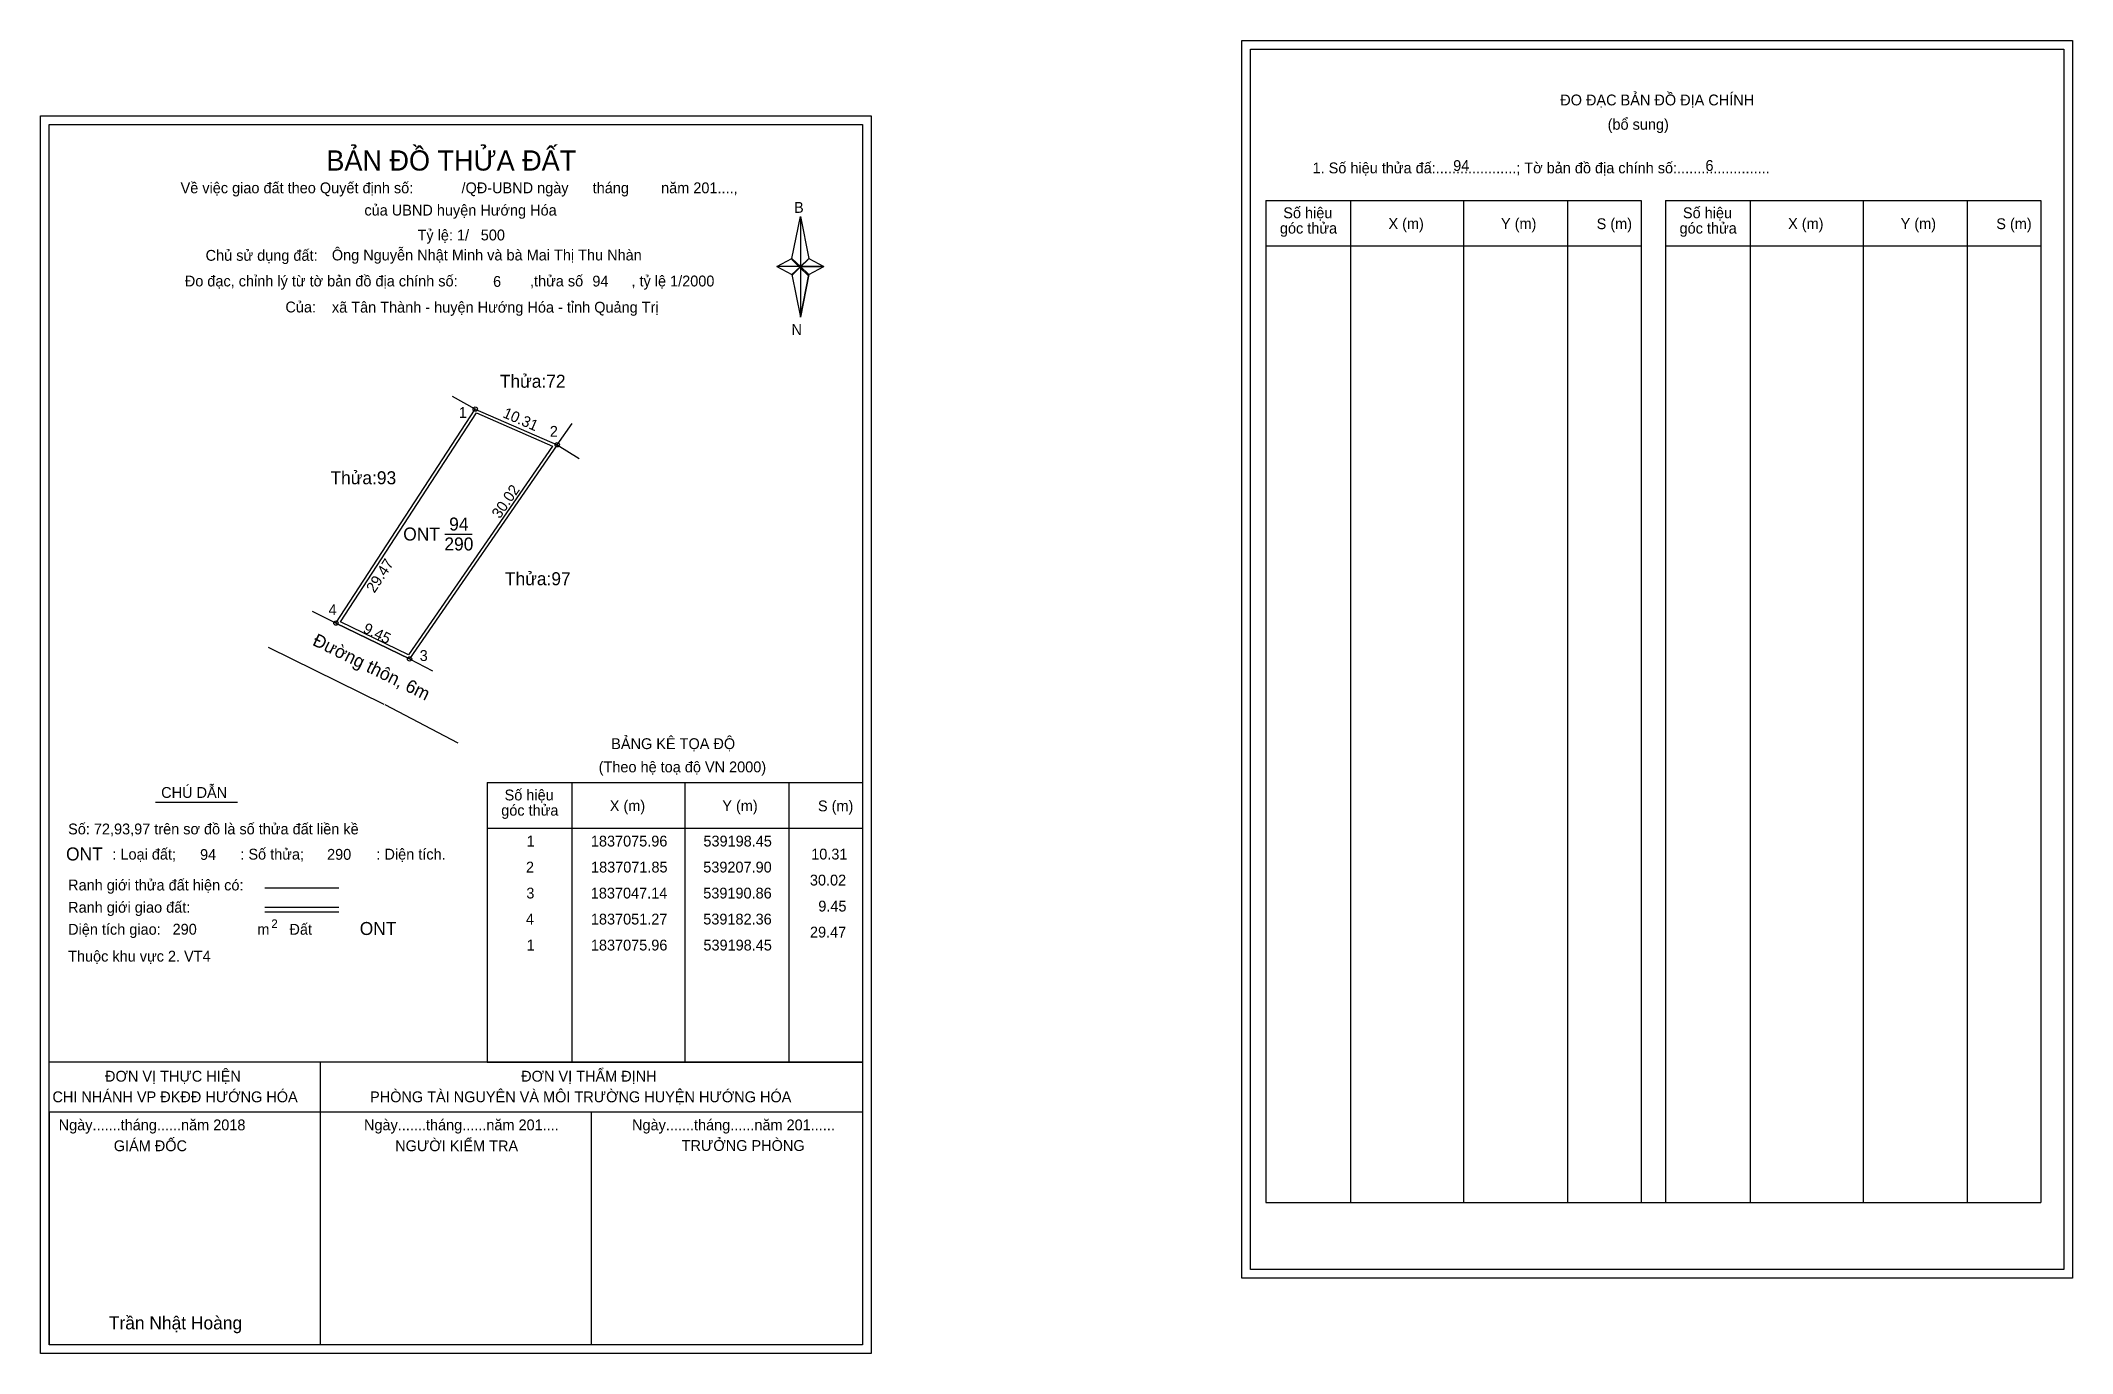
# Model space of a CAD drawing. Extents: x 539148 to 539383, y 1836967 to 1837118.
import ezdxf

# ---------------------------------------------------------------- set-up
doc = ezdxf.new("R2010")
doc.units = 0
for name, color, linetype in [('Level 1', 7, 'Continuous'), ('Level 10', 7, 'Continuous'), ('Level 11', 7, 'Continuous'), ('Level 13', 7, 'Continuous'), ('Level 27', 7, 'Continuous'), ('Level 3', 7, 'Continuous'), ('Level 35', 7, 'Continuous'), ('Level 36', 7, 'Continuous'), ('Level 49', 7, 'Continuous'), ('Level 5', 7, 'Continuous'), ('Level 53', 7, 'Continuous'), ('Level 55', 7, 'Continuous'), ('Level 6', 7, 'Continuous'), ('Level 63', 7, 'Continuous'), ('Level 9', 7, 'Continuous')]:
    doc.layers.add(name, color=color, linetype=linetype)

msp = doc.modelspace()

# ---------------------------------------------------------------- linework, layer by layer
at = {"layer": 'Level 1'}
for p, q in [((539287.94, 1837117.48), (539287.94, 1837117.48)), ((539149.28, 1837108.79), (539149.28, 1837108.79)), ((539289.71, 1837100.05), (539333.01, 1837100.05)), ((539299.5, 1836984.42), (539299.5, 1837100.05)), ((539312.54, 1836984.42), (539312.54, 1837100.05)), ((539324.52, 1837100.05), (539324.52, 1836984.42)), ((539333.01, 1837100.05), (539333.01, 1836984.42)), ((539335.83, 1837100.05), (539379.14, 1837100.05)), ((539345.63, 1836984.42), (539345.63, 1837100.05)), ((539358.67, 1836984.42), (539358.67, 1837100.05)), ((539370.65, 1837100.05), (539370.65, 1836984.42)), ((539379.14, 1837100.05), (539379.14, 1836984.42)), ((539234.99, 1837093.35), (539235.97, 1837098.17)), ((539235.97, 1837098.17), (539235.97, 1837092.41)), ((539235.97, 1837098.17), (539236.96, 1837093.35)), ((539233.27, 1837092.41), (539234.99, 1837093.35)), ((539234.99, 1837093.35), (539235.97, 1837092.41)), ((539235.9, 1837092.3), (539234.99, 1837093.24)), ((539236.88, 1837093.24), (539235.9, 1837092.3)), ((539235.9, 1837092.3), (539236.88, 1837093.24)), ((539236.96, 1837093.35), (539235.97, 1837092.41)), ((539289.71, 1837094.79), (539333.01, 1837094.79)), ((539335.83, 1837094.79), (539379.14, 1837094.79)), ((539235.97, 1837092.41), (539234.99, 1837091.49)), ((539235.9, 1837092.3), (539234.99, 1837091.38)), ((539234.99, 1837091.38), (539235.9, 1837092.3)), ((539234.99, 1837091.49), (539235.97, 1837086.56)), ((539236.88, 1837091.38), (539235.9, 1837092.3)), ((539235.97, 1837092.41), (539235.97, 1837086.56)), ((539235.97, 1837092.41), (539238.68, 1837092.41)), ((539235.97, 1837092.41), (539236.96, 1837091.49)), ((539236.96, 1837091.49), (539235.97, 1837086.56)), ((539236.96, 1837091.49), (539238.68, 1837092.41)), ((539199.83, 1837032.88), (539243.13, 1837032.88)), ((539209.62, 1837000.61), (539209.62, 1837032.88)), ((539222.66, 1837000.61), (539222.66, 1837032.88)), ((539234.64, 1837032.88), (539234.64, 1837000.61)), ((539199.83, 1837027.61), (539243.13, 1837027.61)), ((539174.17, 1837020.72), (539182.68, 1837020.72)), ((539174.17, 1837018.5), (539182.68, 1837018.5)), ((539174.17, 1837017.95), (539182.68, 1837017.95)), ((539202.69, 1837000.61), (539149.28, 1837000.61)), ((539243.13, 1837000.61), (539190.71, 1837000.61)), ((539199.83, 1837000.61), (539243.13, 1837000.61)), ((539243.13, 1836994.84), (539149.28, 1836994.84)), ((539149.28, 1836968), (539149.28, 1836994.84)), ((539289.71, 1836984.42), (539379.14, 1836984.42)), ((539381.79, 1836976.69), (539381.79, 1836976.69)), ((539243.13, 1836968), (539243.13, 1836968))]:
    msp.add_line(p, q, dxfattribs=at)
for points in [[(539234.99, 1837093.35), (539235.97, 1837098.17), (539235.97, 1837092.41)], [(539235.97, 1837092.41), (539236.96, 1837093.35), (539238.68, 1837092.41)], [(539233.27, 1837092.41), (539234.99, 1837091.49), (539235.97, 1837092.41)], [(539235.97, 1837092.41), (539235.97, 1837086.56), (539236.96, 1837091.49)]]:
    msp.add_lwpolyline(points, close=True, dxfattribs=at)
at = {"layer": 'Level 10'}
for p in [(539207.9, 1837071.85), (539182.36, 1837051.27)]:
    msp.add_line(p, (539190.86, 1837047.14), dxfattribs=at)
for points in [[(539182.36, 1837051.27), (539198.45, 1837075.96), (539207.9, 1837071.85), (539190.86, 1837047.14)], [(539182.87, 1837051.41), (539198.58, 1837075.52), (539207.37, 1837071.7), (539190.74, 1837047.59)]]:
    msp.add_lwpolyline(points, close=True, dxfattribs=at)
at = {"layer": 'Level 11'}
for centre in [(539198.45, 1837075.96), (539207.9, 1837071.85), (539182.36, 1837051.27), (539182.36, 1837051.27), (539190.86, 1837047.14)]:
    msp.add_circle(centre, 0.25, dxfattribs=at)
at = {"layer": 'Level 27'}
for p, q in [((539198.45, 1837075.96), (539195.83, 1837077.43)), ((539207.9, 1837071.85), (539209.63, 1837074.3)), ((539207.9, 1837071.85), (539210.45, 1837070.27)), ((539182.36, 1837051.27), (539179.67, 1837052.59)), ((539190.86, 1837047.14), (539193.52, 1837045.75))]:
    msp.add_line(p, q, dxfattribs=at)
at = {"layer": 'Level 3'}
for p, q in [((539289.71, 1837100.05), (539289.71, 1836984.42)), ((539335.83, 1837100.05), (539335.83, 1836984.42)), ((539199.83, 1837032.88), (539199.83, 1837000.61))]:
    msp.add_line(p, q, dxfattribs=at)
at = {"layer": 'Level 35'}
for p, q in [((539187.94, 1837041.87), (539174.56, 1837048.46)), ((539196.48, 1837037.41), (539188.03, 1837041.82))]:
    msp.add_line(p, q, dxfattribs=at)
at = {"layer": 'Level 5'}
for p, q in [((539161.54, 1837030.6), (539171.01, 1837030.6)), ((539180.56, 1837000.61), (539180.56, 1836968)), ((539149.28, 1836994.84), (539149.28, 1836968)), ((539149.28, 1836994.84), (539149.28, 1836968)), ((539211.84, 1836994.84), (539211.84, 1836968))]:
    msp.add_line(p, q, dxfattribs=at)
at = {"layer": 'Level 63'}
for points in [[(539286.94, 1837118.48), (539382.79, 1837118.48), (539382.79, 1836975.69), (539286.94, 1836975.69)], [(539287.94, 1837117.48), (539381.79, 1837117.48), (539381.79, 1836976.69), (539287.94, 1836976.69)], [(539148.28, 1837109.79), (539244.13, 1837109.79), (539244.13, 1836967), (539148.28, 1836967)], [(539149.28, 1837108.79), (539243.13, 1837108.79), (539243.13, 1836968), (539149.28, 1836968)]]:
    msp.add_lwpolyline(points, close=True, dxfattribs=at)
at = {"layer": 'Level 9'}
msp.add_line((539194.93, 1837061.55), (539198.08, 1837061.55), dxfattribs=at)

# ---------------------------------------------------------------- texts
at = {"layer": 'Level 1'}
for s, height, p in [('ĐO ĐẠC BẢN ĐỒ ĐỊA CHÍNH', 1.25, (539323.68, 1837111.01)), ('(bổ sung)', 1.25, (539329.15, 1837108.2)), ('BẢN ĐỒ THỬA ĐẤT', 2.3328, (539181.26, 1837103.49)), ('1. Số hiệu thửa đấ:....................; Tờ bản đồ địa chính số:.......................', 1.25, (539295.09, 1837103.17)), ('Về việc giao đất theo Quyết định số:            /QĐ-UBND ngày      tháng        năm 201....,      ', 1.25, (539164.43, 1837100.87)), ('của UBND huyện Hướng Hóa', 1.25, (539185.65, 1837098.3)), ('B', 1.25, (539235.24, 1837098.61)), ('góc thửa', 1.25, (539291.32, 1837096.22)), ('Số hiệu', 1.25, (539291.71, 1837097.99)), ('X (m)', 1.25, (539303.85, 1837096.75)), ('Y (m)', 1.25, (539316.84, 1837096.75)), ('S (m)', 1.25, (539327.88, 1837096.73)), ('góc thửa', 1.25, (539337.45, 1837096.22)), ('Số hiệu', 1.25, (539337.84, 1837097.99)), ('X (m)', 1.25, (539349.98, 1837096.75)), ('Y (m)', 1.25, (539362.97, 1837096.75)), ('S (m)', 1.25, (539374.01, 1837096.73)), ('Chủ sử dụng đất:', 1.25, (539167.32, 1837093.08)), ('Đo đạc, chỉnh lý từ tờ bản đồ địa chính số:                  ,thửa số            , tỷ lệ 1/2000          ', 1.25, (539164.92, 1837090.12)), ('Của:', 1.25, (539176.53, 1837087.12)), ('N', 1.25, (539234.94, 1837084.52)), ('BẢNG KÊ TỌA ĐỘ', 1.25, (539214.14, 1837036.73)), ('(Theo hệ toạ độ VN 2000)', 1.25, (539212.69, 1837034.05)), ('CHÚ DẪN', 1.25, (539162.19, 1837031.1)), ('Số hiệu', 1.25, (539201.83, 1837030.81)), ('góc thửa', 1.25, (539201.44, 1837029.05)), ('X (m)', 1.25, (539213.97, 1837029.57)), ('Y (m)', 1.25, (539226.96, 1837029.57)), ('S (m)', 1.25, (539238, 1837029.55)), ('Số: 72,93,97 trên sơ đồ là số thửa đất liền kề', 1.25, (539151.45, 1837026.89)), (': Loại đất;                : Số thửa;                  : Diện tích.', 1.25, (539156.56, 1837023.98)), ('Ranh giới thửa đất hiện có:', 1.25, (539151.45, 1837020.42)), ('Ranh giới giao đất:', 1.25, (539151.45, 1837017.85)), ('Diện tích giao:                                Đất ', 1.25, (539151.45, 1837015.31)), ('m', 1.25, (539173.29, 1837015.32)), ('2', 1, (539174.9, 1837016.08)), ('Thuộc khu vực 2. VT4', 1.25, (539151.45, 1837012.21)), ('ĐƠN VỊ THỰC HIỆN', 1.25, (539155.71, 1836998.36)), ('ĐƠN VỊ THẨM ĐỊNH', 1.25, (539203.74, 1836998.36)), ('CHI NHÁNH VP ĐKĐĐ HƯỚNG HÓA', 1.25, (539149.64, 1836995.98)), ('PHÒNG TÀI NGUYÊN VÀ MÔI TRƯỜNG HUYỆN HƯỚNG HÓA', 1.25, (539186.3, 1836995.98)), ('Ngày.......tháng......năm 2018', 1.25, (539150.36, 1836992.74)), ('Ngày.......tháng......năm 201....', 1.25, (539185.6, 1836992.74)), ('Ngày.......tháng......năm 201......', 1.25, (539216.54, 1836992.74)), ('GIÁM ĐỐC', 1.25, (539156.72, 1836990.33)), ('NGƯỜI KIỂM TRA', 1.25, (539189.2, 1836990.33)), ('TRƯỞNG PHÒNG', 1.25, (539222.27, 1836990.36)), ('Trần Nhật Hoàng', 1.5, (539156.15, 1836969.77))]:
    msp.add_text(s, height=height, dxfattribs=at).set_placement(p)
at = {"layer": 'Level 11'}
msp.add_text('Tỷ lệ: 1/', height=1.25, dxfattribs=at).set_placement((539191.78, 1837095.42))
at = {"layer": 'Level 13'}
for s, p in [('ONT', (539190.13, 1837060.8)), ('94', (539195.43, 1837061.95)), ('290', (539194.88, 1837059.65))]:
    msp.add_text(s, height=1.5, dxfattribs=at).set_placement(p)
at = {"layer": 'Level 36'}
for s, p in [('Thửa:72', (539201.28, 1837078.43)), ('Thửa:93', (539181.73, 1837067.29)), ('Thửa:97', (539201.87, 1837055.64))]:
    msp.add_text(s, height=1.5, dxfattribs=at).set_placement(p)
at = {"layer": 'Level 49'}
for s, rotation, p in [('10.31', 336.4948, (539201.53, 1837075.06)), ('30.02', 55.4099, (539201.27, 1837063.24)), ('29.47', 56.9085, (539186.81, 1837054.66)), ('9.45', 334.0857, (539185.39, 1837050.24))]:
    msp.add_text(s, height=1.25, rotation=rotation, dxfattribs=at).set_placement(p)
at = {"layer": 'Level 5'}
msp.add_text('Đường thôn, 6m', height=1.5, rotation=333.7785, dxfattribs=at).set_placement((539179.55, 1837048.79))
at = {"layer": 'Level 53'}
for s, p in [('1', (539204.37, 1837025.49)), ('1837075.96', (539211.79, 1837025.49)), ('539198.45', (539224.78, 1837025.49)), ('10.31', (539237.22, 1837023.99)), ('2', (539204.3, 1837022.49)), ('1837071.85', (539211.81, 1837022.49)), ('539207.90', (539224.76, 1837022.49)), ('30.02', (539237.07, 1837020.99)), ('3', (539204.34, 1837019.49)), ('1837047.14', (539211.78, 1837019.49)), ('539190.86', (539224.76, 1837019.49)), ('4', (539204.29, 1837016.49)), ('1837051.27', (539211.79, 1837016.49)), ('539182.36', (539224.76, 1837016.49)), ('9.45', (539238.04, 1837017.99)), ('29.47', (539237.08, 1837014.99)), ('1', (539204.37, 1837013.49)), ('1837075.96', (539211.79, 1837013.49)), ('539198.45', (539224.78, 1837013.49))]:
    msp.add_text(s, height=1.25, dxfattribs=at).set_placement(p)
at = {"layer": 'Level 55'}
for s, height, p in [('1', 0.2, (539198.39, 1837075.96)), ('72', 0.055, (539198.41, 1837075.91)), ('72', 0.055, (539198.41, 1837075.91)), ('93', 0.055, (539198.41, 1837075.91)), ('2', 0.2, (539207.83, 1837071.85)), ('72', 0.055, (539207.86, 1837071.79)), ('97', 0.055, (539207.86, 1837071.79)), ('72', 0.055, (539207.86, 1837071.79)), ('97', 0.055, (539207.86, 1837071.79)), ('4', 0.2, (539182.29, 1837051.27)), ('93', 0.055, (539182.32, 1837051.22)), ('0', 0.055, (539182.34, 1837051.22)), ('3', 0.2, (539190.8, 1837047.14)), ('97', 0.055, (539190.82, 1837047.08)), ('97', 0.055, (539190.82, 1837047.08)), ('0', 0.055, (539190.84, 1837047.08))]:
    msp.add_text(s, height=height, dxfattribs=at).set_placement(p)
at = {"layer": 'Level 6'}
for s, height, p in [('94', 1.25, (539311.32, 1837103.44)), ('6', 1.25, (539340.44, 1837103.45)), ('500', 1.25, (539199.08, 1837095.43)), ('Ông Nguyễn Nhật Minh và bà Mai Thị Thu Nhàn', 1.25, (539181.89, 1837093.12)), ('6', 1.25, (539200.5, 1837090.07)), ('94', 1.25, (539211.96, 1837090.11)), ('xã Tân Thành - huyện Hướng Hóa - tỉnh Quảng Trị', 1.25, (539181.9, 1837087.1)), ('ONT', 1.5, (539151.21, 1837023.88)), ('94', 1.25, (539166.68, 1837023.94)), ('290', 1.25, (539181.34, 1837023.96)), ('290', 1.25, (539163.51, 1837015.32)), ('ONT', 1.5, (539185.11, 1837015.28))]:
    msp.add_text(s, height=height, dxfattribs=at).set_placement(p)
at = {"layer": 'Level 9'}
for s, p in [('1', (539196.55, 1837074.95)), ('2', (539207.05, 1837072.77)), ('4', (539181.51, 1837052.19)), ('3', (539192.03, 1837046.9))]:
    msp.add_text(s, height=1.25, dxfattribs=at).set_placement(p)

doc.saveas('drawing.dxf')
